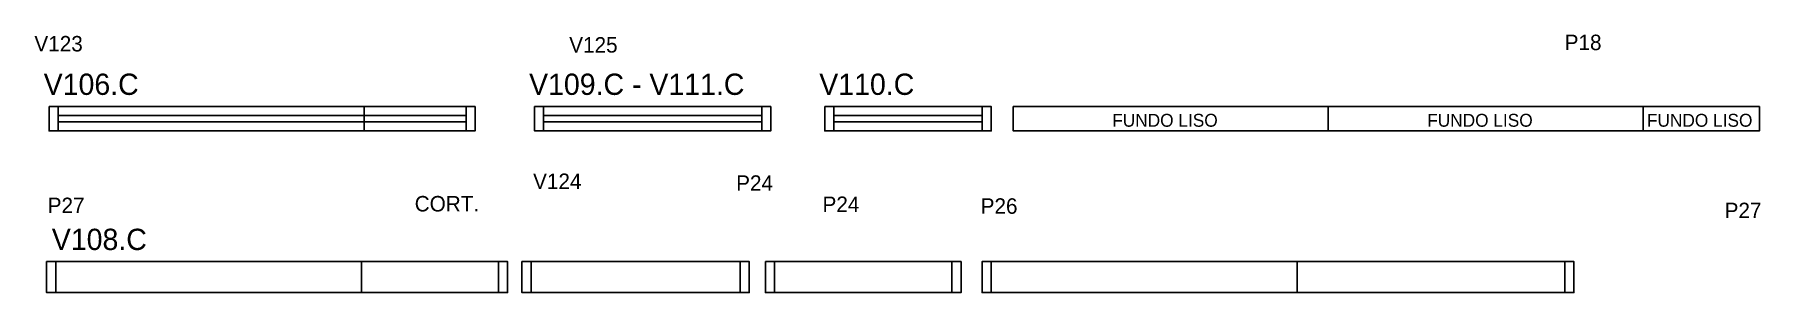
# Model space of a CAD drawing. Header units: metres. Extents: x 1665 to 3002, y 17195 to 17395.
import ezdxf

# ---------------------------------------------------------------- set-up
doc = ezdxf.new("R2010")
doc.units = ezdxf.units.M
for name, color, linetype in [('5', 7, 'Continuous'), ('NOMENCLATURA', 7, 'Continuous'), ('Painéis', 7, 'Continuous'), ('SARR_2.2x7', 7, 'Continuous')]:
    doc.layers.add(name, color=color, linetype=linetype)

msp = doc.modelspace()

# ---------------------------------------------------------------- linework, layer by layer
at = {"layer": 'Painéis', "color": 7, "lineweight": 25}
for p, q in [((1920.1, 17319.8), (1920.1, 17338.8)), ((2666.9, 17338.8), (2666.9, 17319.8)), ((2910.9, 17338.8), (2910.9, 17319.8))]:
    msp.add_line(p, q, dxfattribs=at)
for points in [[(1676.1, 17338.8), (1676.1, 17319.8), (2006.1, 17319.8), (2006.1, 17338.8), (1676.1, 17338.8)], [(2052.1, 17338.8), (2052.1, 17319.8), (2235.1, 17319.8), (2235.1, 17338.8), (2052.1, 17338.8)], [(2276.9, 17338.8), (2276.9, 17319.8), (2405.9, 17319.8), (2405.9, 17338.8), (2276.9, 17338.8)], [(2422.9, 17338.8), (2422.9, 17319.8), (3000.9, 17319.8), (3000.9, 17338.8), (2422.9, 17338.8)]]:
    msp.add_lwpolyline(points, dxfattribs=at)
for points in [[(1918.2, 17194.5), (1674.2, 17194.5), (1674.2, 17218.5), (1918.2, 17218.5)], [(1918.2, 17218.5), (2031.2, 17218.5), (2031.2, 17194.5), (1918.2, 17194.5)], [(2042.4, 17218.5), (2218.4, 17218.5), (2218.4, 17194.5), (2042.4, 17194.5)], [(2231, 17218.5), (2382.5, 17218.5), (2382.5, 17194.5), (2231, 17194.5)], [(2642.8, 17194.5), (2398.8, 17194.5), (2398.8, 17218.5), (2642.8, 17218.5)], [(2642.8, 17218.5), (2857.3, 17218.5), (2857.3, 17194.5), (2642.8, 17194.5)]]:
    msp.add_lwpolyline(points, close=True, dxfattribs=at)
at = {"layer": 'SARR_2.2x7', "color": 7, "lineweight": 25}
for p, q in [((1683.1, 17338.8), (1683.1, 17319.8)), ((1920.1, 17331.8), (1683.1, 17331.8)), ((1999.1, 17331.8), (1920.1, 17331.8)), ((1999.1, 17338.8), (1999.1, 17319.8)), ((2059.1, 17338.8), (2059.1, 17319.8)), ((2228.1, 17331.8), (2059.1, 17331.8)), ((2228.1, 17338.8), (2228.1, 17319.8)), ((2283.9, 17338.8), (2283.9, 17319.8)), ((2398.9, 17331.8), (2283.9, 17331.8)), ((2398.9, 17338.8), (2398.9, 17319.8)), ((1683.1, 17326.8), (1920.1, 17326.8)), ((1920.1, 17326.8), (1999.1, 17326.8)), ((2059.1, 17326.8), (2228.1, 17326.8)), ((2283.9, 17326.8), (2398.9, 17326.8)), ((1681.2, 17218.5), (1681.2, 17194.5)), ((2024.2, 17218.5), (2024.2, 17194.5)), ((2049.4, 17218.5), (2049.4, 17194.5)), ((2211.4, 17218.5), (2211.4, 17194.5)), ((2238, 17218.5), (2238, 17194.5)), ((2375.5, 17218.5), (2375.5, 17194.5)), ((2405.8, 17218.5), (2405.8, 17194.5)), ((2850.3, 17218.5), (2850.3, 17194.5))]:
    msp.add_line(p, q, dxfattribs=at)

# ---------------------------------------------------------------- texts
at = {"layer": '5', "color": 7, "lineweight": 25}
for s, p in [('P18', (2850.1, 17382.5)), ('V123', (1664.7, 17381.5)), ('V125', (2079, 17380.6)), ('V124', (2051, 17274.8)), ('P24', (2208.3, 17273.4)), ('P27', (1675, 17256.1)), ('CORT.', (1959.3, 17257.4)), ('P24', (2275.2, 17257)), ('P26', (2397.7, 17255.6)), ('P27', (2974, 17252.2))]:
    msp.add_text(s, height=12, dxfattribs=at).set_placement(p)
at = {"layer": 'NOMENCLATURA', "color": 7, "lineweight": 25}
for s, height, p in [('V106.C', 16.5, (1671.9, 17347.8)), ('V109.C - V111.C', 16.5, (2047.9, 17347.8)), ('V110.C', 16.5, (2272.7, 17347.8)), ('FUNDO LISO', 10, (2499.6, 17323.1)), ('FUNDO LISO', 10, (2743.6, 17323.1)), ('FUNDO LISO', 10, (2913.8, 17323.1)), ('V108.C', 16.5, (1678.2, 17227.5))]:
    msp.add_text(s, height=height, dxfattribs=at).set_placement(p)

doc.saveas('drawing.dxf')
